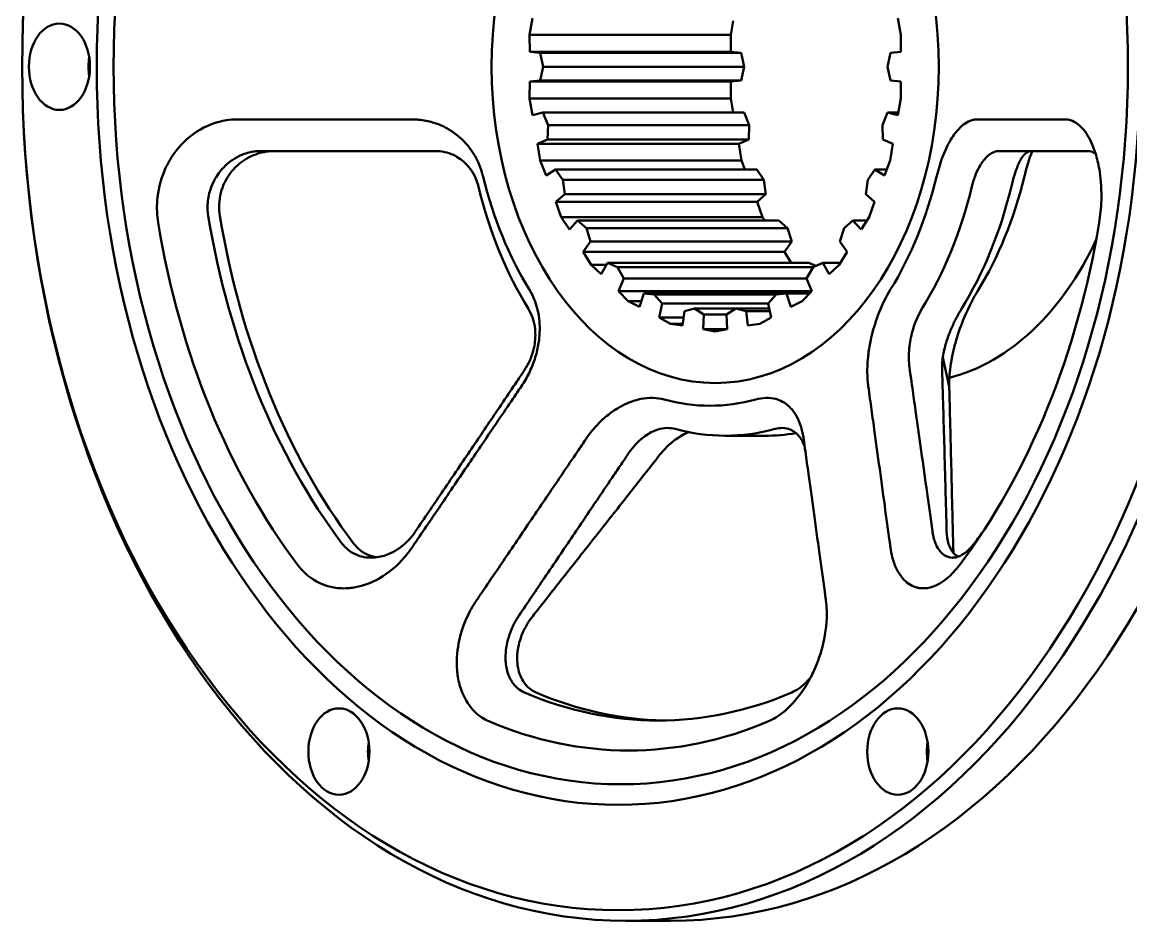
# Model space of a CAD drawing. Header units: millimetres. Extents: x 0 to 840, y 0 to 594.
# Drawn here: x 643 to 748.2, y 217.4 to 302.7 of the extents above; entities that cross this region are included whole.
import ezdxf

# ---------------------------------------------------------------- set-up
doc = ezdxf.new("R2010")
doc.units = ezdxf.units.MM
doc.header["$LTSCALE"] = 2
doc.layers.add('Visible (ANSI)', color=7, linetype='Continuous', lineweight=50)

msp = doc.modelspace()

# ---------------------------------------------------------------- linework, layer by layer
at = {"layer": 'Visible (ANSI)'}
for p, q in [((691.18, 301.471), (691.472, 303.038)), ((726.128, 303.038), (726.419, 301.471)), ((710.517, 302.787), (710.272, 301.471)), ((691.18, 301.471), (710.272, 301.471)), ((691.198, 299.851), (691.18, 301.471)), ((710.272, 301.471), (710.29, 299.851)), ((726.419, 301.471), (726.401, 299.851)), ((691.198, 299.851), (710.29, 299.851)), ((692.18, 299.767), (691.198, 299.851)), ((710.29, 299.851), (711.272, 299.767)), ((726.401, 299.851), (725.42, 299.767)), ((692.18, 299.767), (711.272, 299.767)), ((692.462, 298.446), (692.18, 299.767)), ((711.272, 299.767), (711.554, 298.446)), ((725.42, 299.767), (725.137, 298.446)), ((692.18, 297.124), (692.462, 298.446)), ((692.462, 298.446), (711.554, 298.446)), ((711.554, 298.446), (711.272, 297.124)), ((725.137, 298.446), (725.42, 297.124)), ((691.18, 295.42), (691.198, 297.04)), ((691.198, 297.04), (692.18, 297.124)), ((691.198, 297.04), (710.29, 297.04)), ((692.18, 297.124), (711.272, 297.124)), ((710.29, 297.04), (710.272, 295.42)), ((711.272, 297.124), (710.29, 297.04)), ((725.42, 297.124), (726.401, 297.04)), ((726.401, 297.04), (726.419, 295.42)), ((691.18, 295.42), (710.272, 295.42)), ((691.472, 293.853), (691.18, 295.42)), ((710.272, 295.42), (710.517, 294.104)), ((726.419, 295.42), (726.128, 293.853)), ((692.439, 294.104), (691.472, 293.853)), ((692.439, 294.104), (711.531, 294.104)), ((692.937, 292.916), (692.439, 294.104)), ((711.531, 294.104), (712.029, 292.916)), ((725.16, 294.104), (724.662, 292.916)), ((725.16, 294.104), (726.174, 294.104)), ((726.128, 293.853), (725.16, 294.104)), ((692.886, 291.538), (692.937, 292.916)), ((692.937, 292.916), (712.029, 292.916)), ((712.029, 292.916), (711.978, 291.538)), ((724.662, 292.916), (724.713, 291.538)), ((691.948, 291.124), (692.886, 291.538)), ((692.886, 291.538), (711.978, 291.538)), ((711.978, 291.538), (711.039, 291.124)), ((724.713, 291.538), (725.652, 291.124)), ((665.646, 290.446), (681.368, 290.446)), ((681.368, 290.446), (682.235, 290.446)), ((691.948, 291.124), (711.039, 291.124)), ((692.204, 289.545), (691.948, 291.124)), ((711.039, 291.124), (711.296, 289.545)), ((725.652, 291.124), (725.395, 289.545)), ((735.732, 290.446), (736.181, 290.446)), ((736.181, 290.446), (744.131, 290.446)), ((692.204, 289.545), (711.296, 289.545)), ((692.753, 288.122), (692.204, 289.545)), ((711.296, 289.545), (711.624, 288.693)), ((725.395, 289.545), (724.847, 288.122)), ((693.649, 288.693), (692.753, 288.122)), ((693.649, 288.693), (712.741, 288.693)), ((694.334, 287.708), (693.649, 288.693)), ((712.741, 288.693), (713.426, 287.708)), ((723.95, 288.693), (723.266, 287.708)), ((723.95, 288.693), (725.067, 288.693)), ((724.847, 288.122), (723.95, 288.693)), ((694.334, 287.708), (713.426, 287.708)), ((694.518, 286.353), (694.334, 287.708)), ((713.426, 287.708), (713.61, 286.353)), ((723.266, 287.708), (723.082, 286.353)), ((693.676, 285.633), (694.518, 286.353)), ((694.518, 286.353), (713.61, 286.353)), ((713.61, 286.353), (712.768, 285.633)), ((723.082, 286.353), (723.923, 285.633)), ((693.676, 285.633), (712.768, 285.633)), ((694.193, 284.187), (693.676, 285.633)), ((712.768, 285.633), (713.284, 284.187)), ((723.923, 285.633), (723.407, 284.187)), ((694.193, 284.187), (713.284, 284.187)), ((694.966, 282.991), (694.193, 284.187)), ((713.284, 284.187), (713.503, 283.849)), ((723.407, 284.187), (722.634, 282.991)), ((695.74, 283.849), (694.966, 282.991)), ((695.74, 283.849), (714.832, 283.849)), ((696.571, 283.125), (695.74, 283.849)), ((696.571, 283.125), (715.663, 283.125)), ((696.979, 281.87), (696.571, 283.125)), ((714.832, 283.849), (715.663, 283.125)), ((715.663, 283.125), (716.071, 281.87)), ((721.028, 283.125), (720.62, 281.87)), ((721.86, 283.849), (721.028, 283.125)), ((721.86, 283.849), (723.188, 283.849)), ((722.634, 282.991), (721.86, 283.849)), ((696.284, 280.887), (696.979, 281.87)), ((696.284, 280.887), (715.376, 280.887)), ((697.03, 279.657), (696.284, 280.887)), ((696.979, 281.87), (716.071, 281.87)), ((716.071, 281.87), (715.376, 280.887)), ((715.376, 280.887), (716.003, 279.853)), ((721.316, 280.887), (720.57, 279.657)), ((720.62, 281.87), (721.316, 280.887)), ((698.59, 279.853), (697.983, 278.758)), ((698.59, 279.853), (717.681, 279.853)), ((699.519, 279.431), (698.59, 279.853)), ((717.681, 279.853), (718.346, 279.551)), ((719.01, 279.853), (718.08, 279.431)), ((719.01, 279.853), (720.688, 279.853)), ((719.616, 278.758), (719.01, 279.853)), ((697.03, 279.657), (698.481, 279.657)), ((697.983, 278.758), (697.03, 279.657)), ((699.519, 279.431), (718.08, 279.431)), ((700.128, 278.351), (699.519, 279.431)), ((718.08, 279.431), (717.472, 278.351)), ((720.57, 279.657), (719.616, 278.758)), ((699.619, 277.161), (700.128, 278.351)), ((700.128, 278.351), (717.472, 278.351)), ((717.472, 278.351), (717.981, 277.161)), ((699.619, 277.161), (717.981, 277.161)), ((700.551, 276.22), (699.619, 277.161)), ((702.032, 276.938), (701.629, 275.669)), ((702.032, 276.938), (715.567, 276.938)), ((703.006, 276.843), (702.032, 276.938)), ((703.006, 276.843), (714.593, 276.843)), ((703.78, 276), (703.006, 276.843)), ((714.593, 276.843), (713.819, 276)), ((715.567, 276.938), (714.593, 276.843)), ((715.567, 276.938), (717.759, 276.938)), ((715.971, 275.669), (715.567, 276.938)), ((717.981, 277.161), (717.048, 276.22)), ((700.551, 276.22), (701.804, 276.22)), ((701.629, 275.669), (700.551, 276.22)), ((703.487, 274.673), (703.78, 276)), ((703.78, 276), (713.819, 276)), ((713.819, 276), (714.112, 274.673)), ((717.048, 276.22), (715.971, 275.669)), ((703.487, 274.673), (705.791, 274.673)), ((704.552, 274.074), (703.487, 274.673)), ((705.869, 275.272), (705.692, 273.904)), ((706.831, 275.51), (705.869, 275.272)), ((706.831, 275.51), (710.769, 275.51)), ((707.724, 274.954), (706.831, 275.51)), ((707.665, 273.565), (707.724, 274.954)), ((707.724, 274.954), (709.875, 274.954)), ((710.769, 275.51), (709.875, 274.954)), ((709.875, 274.954), (709.935, 273.565)), ((710.769, 275.51), (713.928, 275.51)), ((711.731, 275.272), (710.769, 275.51)), ((711.731, 275.272), (713.98, 275.272)), ((711.908, 273.904), (711.731, 275.272)), ((714.112, 274.673), (713.047, 274.074)), ((704.552, 274.074), (705.714, 274.074)), ((705.692, 273.904), (704.552, 274.074)), ((707.665, 273.565), (709.935, 273.565)), ((708.8, 273.345), (707.665, 273.565)), ((709.935, 273.565), (708.8, 273.345)), ((713.047, 274.074), (711.908, 273.904)), ((730.396, 270.853), (731.004, 268.11)), ((713.494, 263.446), (709.743, 263.446)), ((704.557, 217.446), (700.314, 217.446))]:
    msp.add_line(p, q, dxfattribs=at)
for centre, major_axis in [((700.314, 298.446), (0, -81)), ((699.607, 298.446), (0, -80)), ((699.607, 298.446), (0, -70)), ((699.831, 298.446), (0, -68.051)), ((708.8, 298.446), (0, 30)), ((646.574, 298.446), (0, -4.1)), ((673.091, 233.494), (0, -4.1)), ((726.124, 233.494), (0, -4.1))]:
    msp.add_ellipse(centre, major_axis=major_axis, ratio=0.7071068, dxfattribs=at)
for centre, major_axis, start_param, end_param in [((704.557, 298.446), (0, 81), 3.1415927, 6.2831853), ((652.231, 298.446), (0, -4.1), 4.4910745, 4.9337034), ((708.292, 298.446), (0, 32.154), 1.9018081, 2.2869821), ((708.292, 298.446), (0, -32.154), 0.8546105, 1.2397846), ((716.521, 298.446), (0, 32.287), 3.9962032, 4.3813773), ((709.743, 298.446), (0, -35), 5.0434007, 5.4285748), ((709.743, 298.446), (0, 35), 3.9962032, 4.3813773), ((713.494, 298.446), (0, -35), 0.8546105, 1.2397846), ((703.379, 298.446), (0, 62), 1.8008915, 2.3878987), ((704.479, 298.446), (0, -62), 4.9424841, 5.5294914), ((700.586, 298.446), (0, -64.846), 4.9424841, 5.5294914), ((700.586, 298.446), (0, 64.846), 3.8952866, 4.4822938), ((727.185, 298.446), (0, -30), 0.1816113, 0.9926306), ((708.292, 298.446), (0, -32.154), 6.0905983, 6.4757724), ((709.743, 298.446), (0, -35), 6.0905983, 6.4757724), ((713.494, 298.446), (0, -35), 0, 0.1201727), ((703.379, 298.446), (0, -62), 0.7536939, 0.783069), ((703.379, 298.446), (0, -62), 5.9896817, 6.5766889), ((704.479, 298.446), (0, -62), 5.9896817, 6.2706402), ((700.586, 298.446), (0, -64.846), 5.9896817, 6.5766889), ((678.748, 233.494), (0, -4.1), 4.4910745, 4.9337034), ((731.781, 233.494), (0, -4.1), 4.4910745, 4.9337034)]:
    msp.add_ellipse(centre, major_axis=major_axis, ratio=0.7071068, start_param=start_param, end_param=end_param, dxfattribs=at)
for points, knots in [([(663.461, 293.444), (663.112, 293.444), (662.765, 293.416), (661.485, 293.222), (660.496, 292.861), (658.902, 291.83), (658.257, 291.242), (657.724, 290.574), (657.585, 290.401), (657.454, 290.223), (657.016, 289.574), (656.731, 289.051), (656.149, 287.639), (655.923, 286.703), (655.796, 285.046), (655.831, 284.328), (655.942, 283.656)], [-0.07316, -0.07316, -0.07316, -0.07316, 0, 0, 0.20784052, 0.20784052, 0.37286189, 0.37286189, 0.37286189, 0.41568105, 0.41568105, 0.52556336, 0.52556336, 0.69167746, 0.69167746, 0.81888378, 0.81888378, 0.81888378, 0.81888378]), ([(664.346, 293.444), (664.2, 293.444), (664.053, 293.444), (663.758, 293.444), (663.61, 293.444), (663.461, 293.444)], [-0.072865524, -0.072865524, -0.072865524, -0.072865524, -0.036432762, -0.036432762, 0, 0, 0, 0]), ([(680.081, 293.441), (679.658, 293.441), (679.23, 293.442), (678.056, 293.442), (677.297, 293.442), (675.27, 293.442), (673.967, 293.443), (672.596, 293.443), (671.224, 293.443), (669.786, 293.443), (667.017, 293.443), (665.712, 293.443), (664.346, 293.444)], [-1.655201, -1.655201, -1.655201, -1.655201, -1.5013859, -1.5013859, -1.241403, -1.241403, -0.8276005, -0.8276005, -0.8276005, -0.4138002, -0.4138002, -0.0728655, -0.0728655, -0.0728655, -0.0728655]), ([(681.36, 293.319), (681.126, 293.364), (680.89, 293.397), (680.463, 293.433), (680.272, 293.441), (680.081, 293.441)], [-0.192124489, -0.192124489, -0.192124489, -0.192124489, -0.1439241, -0.1439241, -0.104785691, -0.104785691, -0.104785691, -0.104785691]), ([(686.79, 287.996), (686.574, 288.886), (686.177, 289.781), (685.228, 291.118), (684.739, 291.62), (684.222, 292.021), (684.058, 292.148), (683.891, 292.265), (683.374, 292.597), (682.995, 292.794), (682.199, 293.115), (681.783, 293.238), (681.36, 293.319)], [-0.71028341, -0.71028341, -0.71028341, -0.71028341, -0.53819966, -0.53819966, -0.40753455, -0.40753455, -0.40753455, -0.3661159, -0.3661159, -0.27933225, -0.27933225, -0.19212449, -0.19212449, -0.19212449, -0.19212449]), ([(733, 293.319), (732.783, 293.238), (732.567, 293.115), (732.148, 292.794), (731.945, 292.597), (731.662, 292.265), (731.57, 292.148), (731.479, 292.021), (731.19, 291.62), (730.904, 291.118), (730.305, 289.781), (730.01, 288.886), (729.794, 287.996)], [-1.22844234, -1.22844234, -1.22844234, -1.22844234, -1.14123458, -1.14123458, -1.05445093, -1.05445093, -1.01303228, -1.01303228, -1.01303228, -0.88236717, -0.88236717, -0.71028341, -0.71028341, -0.71028341, -0.71028341]), ([(733.649, 293.441), (733.542, 293.441), (733.434, 293.431), (733.217, 293.391), (733.108, 293.36), (733, 293.319)], [-1.315781136, -1.315781136, -1.315781136, -1.315781136, -1.272111737, -1.272111737, -1.228442338, -1.228442338, -1.228442338, -1.228442338]), ([(741.552, 293.444), (740.867, 293.443), (740.213, 293.443), (738.823, 293.443), (738.101, 293.443), (737.412, 293.443), (736.724, 293.443), (736.069, 293.442), (735.05, 293.442), (734.668, 293.442), (734.078, 293.442), (733.862, 293.441), (733.649, 293.441)], [-2.7239903, -2.7239903, -2.7239903, -2.7239903, -2.3830556, -2.3830556, -1.9692553, -1.9692553, -1.9692553, -1.5554528, -1.5554528, -1.29547, -1.29547, -1.1416548, -1.1416548, -1.1416548, -1.1416548]), ([(741.996, 293.444), (741.921, 293.444), (741.847, 293.444), (741.699, 293.444), (741.626, 293.444), (741.552, 293.444)], [-2.796855818, -2.796855818, -2.796855818, -2.796855818, -2.760423056, -2.760423056, -2.723990294, -2.723990294, -2.723990294, -2.723990294]), ([(745.231, 283.656), (745.342, 284.328), (745.414, 285.046), (745.465, 286.703), (745.409, 287.639), (745.194, 289.051), (745.077, 289.574), (744.887, 290.223), (744.829, 290.401), (744.767, 290.574), (744.529, 291.242), (744.228, 291.83), (743.465, 292.861), (742.98, 293.222), (742.345, 293.416), (742.171, 293.444), (741.996, 293.444)], [-2.27737672, -2.27737672, -2.27737672, -2.27737672, -2.15017039, -2.15017039, -1.98405629, -1.98405629, -1.87417398, -1.87417398, -1.83135483, -1.83135483, -1.83135483, -1.66633346, -1.66633346, -1.45849294, -1.45849294, -1.38533294, -1.38533294, -1.38533294, -1.38533294]), ([(660.693, 284.305), (660.638, 284.642), (660.615, 285), (660.652, 285.84), (660.741, 286.327), (660.995, 287.103), (661.125, 287.402), (661.333, 287.789), (661.395, 287.898), (661.463, 288.006), (661.723, 288.42), (662.053, 288.821), (662.927, 289.606), (663.506, 289.956), (664.309, 290.247), (664.532, 290.31), (664.761, 290.357)], [-0.81888378, -0.81888378, -0.81888378, -0.81888378, -0.69167746, -0.69167746, -0.52556336, -0.52556336, -0.41568105, -0.41568105, -0.37286189, -0.37286189, -0.37286189, -0.20784052, -0.20784052, 0, 0, 0.07316, 0.07316, 0.07316, 0.07316]), ([(666.991, 290.446), (666.48, 290.446), (665.94, 290.371), (664.838, 290.027), (664.277, 289.741), (663.784, 289.361), (663.633, 289.245), (663.489, 289.12), (663.11, 288.755), (662.879, 288.488), (662.33, 287.693), (662.057, 287.111), (661.709, 285.772), (661.678, 285.005), (661.793, 284.305)], [0.0624272, 0.0624272, 0.0624272, 0.0624272, 0.21598509, 0.21598509, 0.38141584, 0.38141584, 0.38141584, 0.43197017, 0.43197017, 0.52112011, 0.52112011, 0.6685435, 0.6685435, 0.83951919, 0.83951919, 0.83951919, 0.83951919]), ([(664.761, 290.357), (664.91, 290.387), (665.058, 290.409), (665.353, 290.438), (665.5, 290.446), (665.646, 290.446)], [0, 0, 0, 0, 0.036432762, 0.036432762, 0.072865524, 0.072865524, 0.072865524, 0.072865524]), ([(682.235, 290.446), (682.529, 290.446), (682.826, 290.415), (683.404, 290.29), (683.686, 290.196), (684.077, 290.017), (684.204, 289.951), (684.329, 289.876), (684.725, 289.641), (685.109, 289.318), (685.859, 288.395), (686.175, 287.737), (686.337, 287.071)], [0.19212449, 0.19212449, 0.19212449, 0.19212449, 0.27933225, 0.27933225, 0.3661159, 0.3661159, 0.40753455, 0.40753455, 0.40753455, 0.53819966, 0.53819966, 0.71028341, 0.71028341, 0.71028341, 0.71028341]), ([(733.148, 287.071), (733.31, 287.737), (733.555, 288.395), (734.065, 289.318), (734.309, 289.641), (734.549, 289.876), (734.625, 289.951), (734.701, 290.017), (734.931, 290.196), (735.093, 290.29), (735.415, 290.415), (735.577, 290.446), (735.732, 290.446)], [0.71028341, 0.71028341, 0.71028341, 0.71028341, 0.88236717, 0.88236717, 1.01303228, 1.01303228, 1.01303228, 1.05445093, 1.05445093, 1.14123458, 1.14123458, 1.22844234, 1.22844234, 1.22844234, 1.22844234]), ([(738.803, 290.446), (738.723, 290.446), (738.642, 290.432), (738.483, 290.379), (738.405, 290.339), (738.329, 290.285)], [2.87566857, 2.87566857, 2.87566857, 2.87566857, 2.96514261, 2.96514261, 3.05461665, 3.05461665, 3.05461665, 3.05461665]), ([(744.131, 290.446), (744.205, 290.446), (744.279, 290.438), (744.427, 290.409), (744.501, 290.387), (744.575, 290.357)], [2.723990294, 2.723990294, 2.723990294, 2.723990294, 2.760423056, 2.760423056, 2.796855818, 2.796855818, 2.796855818, 2.796855818]), ([(744.575, 290.357), (744.689, 290.31), (744.798, 290.247), (744.899, 290.17), (744.901, 290.169), (744.902, 290.168)], [1.38533294, 1.38533294, 1.38533294, 1.38533294, 1.458492935, 1.458492935, 1.459462184, 1.459462184, 1.459462184, 1.459462184]), ([(738.329, 290.285), (738.319, 290.278), (738.308, 290.27), (738.135, 290.14), (737.981, 289.956), (737.776, 289.626), (737.711, 289.507), (737.59, 289.259), (737.535, 289.132), (737.48, 288.995), (737.38, 288.744), (737.284, 288.462), (737.087, 287.812), (736.988, 287.436), (736.899, 287.071)], [1.82805536, 1.82805536, 1.82805536, 1.82805536, 1.83750387, 1.83750387, 1.98762288, 1.98762288, 2.06268238, 2.06268238, 2.13774188, 2.13774188, 2.13774188, 2.27584805, 2.27584805, 2.44742841, 2.44742841, 2.44742841, 2.44742841]), ([(691.13, 269.386), (691.343, 269.819), (691.527, 270.268), (691.822, 271.171), (691.935, 271.626), (692.049, 272.282), (692.079, 272.499), (692.102, 272.719), (692.172, 273.413), (692.16, 274.139), (691.903, 275.756), (691.579, 276.626), (691.142, 277.336)], [-1.22844234, -1.22844234, -1.22844234, -1.22844234, -1.14123458, -1.14123458, -1.05445093, -1.05445093, -1.01303228, -1.01303228, -1.01303228, -0.88236717, -0.88236717, -0.71028341, -0.71028341, -0.71028341, -0.71028341]), ([(725.442, 277.336), (725.005, 276.626), (724.579, 275.756), (723.973, 274.139), (723.757, 273.413), (723.599, 272.719), (723.549, 272.499), (723.504, 272.282), (723.384, 271.626), (723.32, 271.171), (723.239, 270.268), (723.222, 269.819), (723.229, 269.386)], [-0.71028341, -0.71028341, -0.71028341, -0.71028341, -0.53819966, -0.53819966, -0.40753455, -0.40753455, -0.40753455, -0.3661159, -0.3661159, -0.27933225, -0.27933225, -0.19212449, -0.19212449, -0.19212449, -0.19212449]), ([(731.004, 268.11), (731.003, 268.15), (731.002, 268.189), (730.993, 268.86), (731.045, 269.56), (731.215, 270.656), (731.287, 271.028), (731.456, 271.772), (731.552, 272.138), (731.665, 272.523), (731.874, 273.231), (732.142, 273.987), (732.841, 275.64), (733.296, 276.524), (733.743, 277.249)], [-3.06680146, -3.06680146, -3.06680146, -3.06680146, -3.05735295, -3.05735295, -2.90723394, -2.90723394, -2.83217444, -2.83217444, -2.75711494, -2.75711494, -2.75711494, -2.61900877, -2.61900877, -2.44742841, -2.44742841, -2.44742841, -2.44742841]), ([(691.074, 275.468), (691.401, 274.936), (691.629, 274.263), (691.759, 273.03), (691.73, 272.484), (691.636, 271.977), (691.607, 271.816), (691.571, 271.659), (691.445, 271.189), (691.332, 270.871), (691.055, 270.257), (690.892, 269.961), (690.71, 269.685)], [0.71028341, 0.71028341, 0.71028341, 0.71028341, 0.88236717, 0.88236717, 1.01303228, 1.01303228, 1.01303228, 1.05445093, 1.05445093, 1.14123458, 1.14123458, 1.22844234, 1.22844234, 1.22844234, 1.22844234]), ([(727.257, 269.685), (727.214, 269.961), (727.186, 270.257), (727.165, 270.871), (727.172, 271.189), (727.207, 271.659), (727.222, 271.816), (727.242, 271.977), (727.305, 272.484), (727.416, 273.03), (727.786, 274.263), (728.084, 274.936), (728.411, 275.468)], [0.19212449, 0.19212449, 0.19212449, 0.19212449, 0.27933225, 0.27933225, 0.3661159, 0.3661159, 0.40753455, 0.40753455, 0.40753455, 0.53819966, 0.53819966, 0.71028341, 0.71028341, 0.71028341, 0.71028341]), ([(732.163, 275.468), (731.983, 275.176), (731.79, 274.835), (731.439, 274.143), (731.281, 273.806), (731.138, 273.46), (731.06, 273.272), (730.988, 273.085), (730.844, 272.687), (730.775, 272.478), (730.583, 271.834), (730.477, 271.381), (730.404, 270.909), (730.4, 270.881), (730.396, 270.853)], [2.44742841, 2.44742841, 2.44742841, 2.44742841, 2.61900877, 2.61900877, 2.75711494, 2.75711494, 2.75711494, 2.83217444, 2.83217444, 2.90723394, 2.90723394, 3.05735295, 3.05735295, 3.06680146, 3.06680146, 3.06680146, 3.06680146]), ([(730.396, 270.853), (730.367, 270.649), (730.347, 270.449), (730.325, 270.059), (730.322, 269.869), (730.328, 269.685)], [0, 0, 0, 0, 0.08947404, 0.08947404, 0.17894809, 0.17894809, 0.17894809, 0.17894809]), ([(690.71, 269.685), (690.619, 269.547), (690.529, 269.412), (690.35, 269.144), (690.261, 269.011), (690.172, 268.88)], [1.228442338, 1.228442338, 1.228442338, 1.228442338, 1.272111737, 1.272111737, 1.315781136, 1.315781136, 1.315781136, 1.315781136]), ([(690.409, 268.144), (690.541, 268.34), (690.668, 268.542), (690.91, 268.957), (691.024, 269.169), (691.13, 269.386)], [-1.315781136, -1.315781136, -1.315781136, -1.315781136, -1.272111737, -1.272111737, -1.228442338, -1.228442338, -1.228442338, -1.228442338]), ([(723.229, 269.386), (723.233, 269.147), (723.244, 268.912), (723.278, 268.5), (723.298, 268.319), (723.322, 268.144)], [-0.192124489, -0.192124489, -0.192124489, -0.192124489, -0.1439241, -0.1439241, -0.104785691, -0.104785691, -0.104785691, -0.104785691]), ([(727.376, 268.88), (727.36, 268.997), (727.343, 269.116), (727.303, 269.384), (727.281, 269.533), (727.257, 269.685)], [0.104785691, 0.104785691, 0.104785691, 0.104785691, 0.1439241, 0.1439241, 0.192124489, 0.192124489, 0.192124489, 0.192124489]), ([(730.328, 269.685), (730.35, 268.957), (730.373, 268.21), (730.43, 266.281), (730.465, 265.074), (730.501, 263.81), (730.536, 262.546), (730.573, 261.226), (730.635, 258.982), (730.659, 258.099), (730.698, 256.63), (730.714, 256.06), (730.729, 255.483)], [0.1789481, 0.1789481, 0.1789481, 0.1789481, 0.5326628, 0.5326628, 1.0653255, 1.0653255, 1.0653255, 1.5979911, 1.5979911, 1.9283799, 1.9283799, 2.1306511, 2.1306511, 2.1306511, 2.1306511]), ([(690.172, 268.88), (689.908, 268.489), (689.642, 268.094), (688.911, 267.011), (688.439, 266.312), (687.177, 264.443), (686.365, 263.242), (685.51, 261.979), (684.656, 260.716), (683.759, 259.391), (682.033, 256.842), (681.22, 255.641), (680.368, 254.383)], [1.1416548, 1.1416548, 1.1416548, 1.1416548, 1.29547, 1.29547, 1.5554528, 1.5554528, 1.9692553, 1.9692553, 1.9692553, 2.3830556, 2.3830556, 2.7239903, 2.7239903, 2.7239903, 2.7239903]), ([(729.409, 254.383), (729.234, 255.641), (729.067, 256.842), (728.711, 259.391), (728.526, 260.716), (728.349, 261.979), (728.172, 263.242), (728.003, 264.443), (727.74, 266.312), (727.641, 267.011), (727.488, 268.094), (727.432, 268.489), (727.376, 268.88)], [0.0728655, 0.0728655, 0.0728655, 0.0728655, 0.4138002, 0.4138002, 0.8276005, 0.8276005, 0.8276005, 1.241403, 1.241403, 1.5013859, 1.5013859, 1.655201, 1.655201, 1.655201, 1.655201]), ([(680.584, 253.668), (681.438, 254.924), (682.252, 256.124), (683.982, 258.67), (684.88, 259.994), (685.736, 261.255), (686.592, 262.517), (687.406, 263.716), (688.671, 265.581), (689.145, 266.28), (689.878, 267.361), (690.144, 267.754), (690.409, 268.144)], [-2.7239903, -2.7239903, -2.7239903, -2.7239903, -2.3830556, -2.3830556, -1.9692553, -1.9692553, -1.9692553, -1.5554528, -1.5554528, -1.29547, -1.29547, -1.1416548, -1.1416548, -1.1416548, -1.1416548]), ([(723.322, 268.144), (723.376, 267.754), (723.43, 267.361), (723.579, 266.28), (723.676, 265.581), (723.933, 263.716), (724.098, 262.517), (724.272, 261.255), (724.445, 259.994), (724.627, 258.67), (724.977, 256.124), (725.142, 254.924), (725.314, 253.668)], [-1.655201, -1.655201, -1.655201, -1.655201, -1.5013859, -1.5013859, -1.241403, -1.241403, -0.8276005, -0.8276005, -0.8276005, -0.4138002, -0.4138002, -0.0728655, -0.0728655, -0.0728655, -0.0728655]), ([(731.032, 267.022), (731.027, 267.206), (731.022, 267.388), (731.013, 267.751), (731.009, 267.931), (731.004, 268.11)], [-0.17894809, -0.17894809, -0.17894809, -0.17894809, -0.08947404, -0.08947404, 0, 0, 0, 0]), ([(703.94, 266.886), (703.287, 267.066), (702.515, 267.091), (701.135, 266.811), (700.532, 266.587), (699.971, 266.294), (699.793, 266.201), (699.619, 266.102), (699.098, 265.778), (698.744, 265.52), (698.056, 264.937), (697.722, 264.611), (697.409, 264.259)], [-0.71028341, -0.71028341, -0.71028341, -0.71028341, -0.53819966, -0.53819966, -0.40753455, -0.40753455, -0.40753455, -0.3661159, -0.3661159, -0.27933225, -0.27933225, -0.19212449, -0.19212449, -0.19212449, -0.19212449]), ([(716.95, 264.259), (716.843, 264.611), (716.71, 264.937), (716.399, 265.52), (716.221, 265.778), (715.935, 266.102), (715.836, 266.201), (715.73, 266.294), (715.397, 266.587), (714.998, 266.811), (713.967, 267.091), (713.297, 267.066), (712.644, 266.886)], [-1.22844234, -1.22844234, -1.22844234, -1.22844234, -1.14123458, -1.14123458, -1.05445093, -1.05445093, -1.01303228, -1.01303228, -1.01303228, -0.88236717, -0.88236717, -0.71028341, -0.71028341, -0.71028341, -0.71028341]), ([(731.383, 252.83), (731.369, 253.406), (731.355, 253.976), (731.319, 255.444), (731.298, 256.327), (731.243, 258.569), (731.211, 259.888), (731.179, 261.151), (731.148, 262.414), (731.118, 263.621), (731.069, 265.547), (731.05, 266.294), (731.032, 267.022)], [-2.1306511, -2.1306511, -2.1306511, -2.1306511, -1.9283799, -1.9283799, -1.5979911, -1.5979911, -1.0653255, -1.0653255, -1.0653255, -0.5326628, -0.5326628, -0.1789481, -0.1789481, -0.1789481, -0.1789481]), ([(697.409, 264.259), (697.236, 264.065), (697.069, 263.864), (696.781, 263.488), (696.657, 263.315), (696.538, 263.14)], [-0.192124489, -0.192124489, -0.192124489, -0.192124489, -0.1439241, -0.1439241, -0.104785691, -0.104785691, -0.104785691, -0.104785691]), ([(700.508, 261.685), (700.69, 261.961), (700.891, 262.226), (701.321, 262.715), (701.549, 262.94), (701.895, 263.23), (702.011, 263.321), (702.132, 263.407), (702.513, 263.679), (702.938, 263.902), (703.938, 264.213), (704.517, 264.228), (705.006, 264.093)], [0.19212449, 0.19212449, 0.19212449, 0.19212449, 0.27933225, 0.27933225, 0.3661159, 0.3661159, 0.40753455, 0.40753455, 0.40753455, 0.53819966, 0.53819966, 0.71028341, 0.71028341, 0.71028341, 0.71028341]), ([(714.479, 264.093), (714.969, 264.228), (715.477, 264.213), (716.237, 263.902), (716.522, 263.679), (716.747, 263.407), (716.818, 263.321), (716.883, 263.23), (717.068, 262.94), (717.176, 262.715), (717.276, 262.434), (717.289, 262.397), (717.301, 262.359)], [0.71028341, 0.71028341, 0.71028341, 0.71028341, 0.88236717, 0.88236717, 1.01303228, 1.01303228, 1.01303228, 1.05445093, 1.05445093, 1.14123458, 1.14123458, 1.15434592, 1.15434592, 1.15434592, 1.15434592]), ([(717.193, 263.14), (717.166, 263.335), (717.132, 263.527), (717.051, 263.902), (717.004, 264.084), (716.95, 264.259)], [-1.315781136, -1.315781136, -1.315781136, -1.315781136, -1.272111737, -1.272111737, -1.228442338, -1.228442338, -1.228442338, -1.228442338]), ([(696.538, 263.14), (696.27, 262.745), (696, 262.347), (695.261, 261.258), (694.785, 260.556), (693.513, 258.683), (692.697, 257.48), (691.84, 256.218), (690.983, 254.955), (690.085, 253.633), (688.364, 251.099), (687.555, 249.909), (686.711, 248.665)], [-2.8043705, -2.8043705, -2.8043705, -2.8043705, -2.6307474, -2.6307474, -2.3387514, -2.3387514, -1.8731272, -1.8731272, -1.8731272, -1.4075056, -1.4075056, -1.0245964, -1.0245964, -1.0245964, -1.0245964]), ([(706.272, 263.792), (706.111, 263.723), (705.946, 263.644), (705.389, 263.345), (704.988, 263.075), (704.583, 262.734), (704.559, 262.714), (704.536, 262.693)], [2.84235635, 2.84235635, 2.84235635, 2.84235635, 2.90723394, 2.90723394, 3.05735295, 3.05735295, 3.06680146, 3.06680146, 3.06680146, 3.06680146]), ([(719.188, 248.665), (719.017, 249.909), (718.853, 251.099), (718.505, 253.633), (718.323, 254.955), (718.149, 256.218), (717.975, 257.48), (717.809, 258.683), (717.55, 260.556), (717.453, 261.258), (717.303, 262.347), (717.247, 262.745), (717.193, 263.14)], [-3.0447124, -3.0447124, -3.0447124, -3.0447124, -2.6618032, -2.6618032, -2.1961816, -2.1961816, -2.1961816, -1.7305574, -1.7305574, -1.4385614, -1.4385614, -1.2649383, -1.2649383, -1.2649383, -1.2649383]), ([(704.536, 262.693), (704.361, 262.542), (704.195, 262.382), (703.876, 262.046), (703.724, 261.869), (703.579, 261.685)], [1.3040197, 1.3040197, 1.3040197, 1.3040197, 1.38536213, 1.38536213, 1.46670457, 1.46670457, 1.46670457, 1.46670457]), ([(703.579, 261.685), (703.016, 260.969), (702.436, 260.232), (700.933, 258.321), (699.986, 257.119), (698.991, 255.856), (697.996, 254.594), (696.953, 253.271), (695.175, 251.018), (694.475, 250.13), (693.304, 248.648), (692.847, 248.069), (692.384, 247.483)], [1.4667046, 1.4667046, 1.4667046, 1.4667046, 1.7828596, 1.7828596, 2.2616995, 2.2616995, 2.2616995, 2.7405419, 2.7405419, 3.0368439, 3.0368439, 3.2193793, 3.2193793, 3.2193793, 3.2193793]), ([(699.97, 260.88), (700.049, 260.997), (700.129, 261.116), (700.308, 261.384), (700.408, 261.533), (700.508, 261.685)], [0.104785691, 0.104785691, 0.104785691, 0.104785691, 0.1439241, 0.1439241, 0.192124489, 0.192124489, 0.192124489, 0.192124489]), ([(690.166, 246.383), (691.009, 247.628), (691.816, 248.819), (693.534, 251.357), (694.43, 252.68), (695.285, 253.944), (696.14, 255.209), (696.954, 256.414), (698.222, 258.29), (698.697, 258.993), (699.434, 260.085), (699.703, 260.484), (699.97, 260.88)], [1.0245964, 1.0245964, 1.0245964, 1.0245964, 1.4075056, 1.4075056, 1.8731272, 1.8731272, 1.8731272, 2.3387514, 2.3387514, 2.6307474, 2.6307474, 2.8043705, 2.8043705, 2.8043705, 2.8043705]), ([(730.729, 255.483), (730.734, 255.28), (730.739, 255.08), (730.746, 254.722), (730.75, 254.556), (730.754, 254.383)], [-0.07668751, -0.07668751, -0.07668751, -0.07668751, 0, 0, 0.0624272, 0.0624272, 0.0624272, 0.0624272]), ([(679.761, 253.614), (679.59, 253.427), (679.411, 253.256), (678.726, 252.674), (678.142, 252.335), (677.098, 251.969), (676.636, 251.89), (676.21, 251.884), (676.099, 251.882), (675.99, 251.885), (675.614, 251.911), (675.342, 251.96), (674.69, 252.159), (674.325, 252.35), (673.768, 252.782), (673.555, 253.001), (673.377, 253.237)], [1.38533294, 1.38533294, 1.38533294, 1.38533294, 1.45849294, 1.45849294, 1.66633346, 1.66633346, 1.83135483, 1.83135483, 1.83135483, 1.87417398, 1.87417398, 1.98405629, 1.98405629, 2.15017039, 2.15017039, 2.27737672, 2.27737672, 2.27737672, 2.27737672]), ([(680.368, 254.383), (680.277, 254.249), (680.181, 254.117), (679.979, 253.861), (679.873, 253.736), (679.761, 253.614)], [2.723990294, 2.723990294, 2.723990294, 2.723990294, 2.760423056, 2.760423056, 2.796855818, 2.796855818, 2.796855818, 2.796855818]), ([(680.032, 252.854), (680.125, 252.991), (680.217, 253.127), (680.402, 253.398), (680.493, 253.533), (680.584, 253.668)], [-2.796855818, -2.796855818, -2.796855818, -2.796855818, -2.760423056, -2.760423056, -2.723990294, -2.723990294, -2.723990294, -2.723990294]), ([(725.314, 253.668), (725.332, 253.533), (725.351, 253.398), (725.388, 253.127), (725.407, 252.991), (725.425, 252.854)], [-0.072865524, -0.072865524, -0.072865524, -0.072865524, -0.036432762, -0.036432762, 0, 0, 0, 0]), ([(729.575, 253.614), (729.539, 253.736), (729.506, 253.861), (729.451, 254.117), (729.427, 254.249), (729.409, 254.383)], [0, 0, 0, 0, 0.036432762, 0.036432762, 0.072865524, 0.072865524, 0.072865524, 0.072865524]), ([(733.38, 253.237), (733.202, 253.001), (733.009, 252.782), (732.546, 252.35), (732.271, 252.159), (731.821, 251.96), (731.644, 251.911), (731.409, 251.885), (731.342, 251.882), (731.276, 251.884), (731.02, 251.89), (730.762, 251.969), (730.227, 252.335), (729.962, 252.674), (729.697, 253.256), (729.632, 253.427), (729.575, 253.614)], [-0.81888378, -0.81888378, -0.81888378, -0.81888378, -0.69167746, -0.69167746, -0.52556336, -0.52556336, -0.41568105, -0.41568105, -0.37286189, -0.37286189, -0.37286189, -0.20784052, -0.20784052, 0, 0, 0.07316, 0.07316, 0.07316, 0.07316]), ([(730.754, 254.383), (730.765, 253.958), (730.824, 253.542), (731.068, 252.787), (731.262, 252.457), (731.51, 252.232), (731.586, 252.164), (731.666, 252.105), (731.792, 252.032), (731.835, 252.01), (731.88, 251.99)], [0.0624272, 0.0624272, 0.0624272, 0.0624272, 0.21598509, 0.21598509, 0.38141584, 0.38141584, 0.38141584, 0.43197017, 0.43197017, 0.4570091, 0.4570091, 0.4570091, 0.4570091]), ([(669.207, 251.162), (669.563, 250.69), (669.995, 250.266), (671.118, 249.484), (671.846, 249.188), (673.094, 248.971), (673.598, 248.955), (674.277, 249.016), (674.47, 249.042), (674.664, 249.078), (675.413, 249.217), (676.182, 249.502), (677.818, 250.431), (678.66, 251.152), (679.58, 252.228), (679.814, 252.533), (680.032, 252.854)], [-2.27737672, -2.27737672, -2.27737672, -2.27737672, -2.15017039, -2.15017039, -1.98405629, -1.98405629, -1.87417398, -1.87417398, -1.83135483, -1.83135483, -1.83135483, -1.66633346, -1.66633346, -1.45849294, -1.45849294, -1.38533294, -1.38533294, -1.38533294, -1.38533294]), ([(674.477, 253.237), (674.847, 252.746), (675.353, 252.352), (676.174, 252.028), (676.434, 251.961), (676.699, 251.922)], [0.83951919, 0.83951919, 0.83951919, 0.83951919, 1.01049488, 1.01049488, 1.0846581, 1.0846581, 1.0846581, 1.0846581]), ([(725.425, 252.854), (725.47, 252.533), (725.529, 252.228), (725.805, 251.152), (726.143, 250.431), (726.947, 249.502), (727.372, 249.217), (727.827, 249.078), (727.944, 249.042), (728.064, 249.016), (728.494, 248.955), (728.831, 248.971), (729.711, 249.188), (730.271, 249.484), (731.215, 250.266), (731.61, 250.69), (731.965, 251.162)], [-0.07316, -0.07316, -0.07316, -0.07316, 0, 0, 0.20784052, 0.20784052, 0.37286189, 0.37286189, 0.37286189, 0.41568105, 0.41568105, 0.52556336, 0.52556336, 0.69167746, 0.69167746, 0.81888378, 0.81888378, 0.81888378, 0.81888378]), ([(686.711, 248.665), (686.619, 248.531), (686.528, 248.396), (686.344, 248.125), (686.251, 247.989), (686.158, 247.852)], [-1.024596426, -1.024596426, -1.024596426, -1.024596426, -0.983240222, -0.983240222, -0.941884018, -0.941884018, -0.941884018, -0.941884018]), ([(719.299, 247.852), (719.28, 247.989), (719.262, 248.125), (719.225, 248.396), (719.206, 248.531), (719.188, 248.665)], [-3.127424771, -3.127424771, -3.127424771, -3.127424771, -3.086068567, -3.086068567, -3.044712363, -3.044712363, -3.044712363, -3.044712363]), ([(686.158, 247.852), (685.94, 247.531), (685.739, 247.199), (685.057, 245.928), (684.659, 244.846), (684.284, 242.887), (684.236, 242.013), (684.305, 241.207), (684.323, 240.998), (684.348, 240.793), (684.463, 240.084), (684.599, 239.576), (685.081, 238.382), (685.5, 237.741), (686.406, 236.866), (686.854, 236.572), (687.321, 236.373)], [-0.07316, -0.07316, -0.07316, -0.07316, 0, 0, 0.20784052, 0.20784052, 0.37286189, 0.37286189, 0.37286189, 0.41568105, 0.41568105, 0.52556336, 0.52556336, 0.69167746, 0.69167746, 0.81888378, 0.81888378, 0.81888378, 0.81888378]), ([(692.384, 247.483), (692.224, 247.28), (692.065, 247.08), (691.78, 246.722), (691.648, 246.556), (691.511, 246.383)], [-0.07668751, -0.07668751, -0.07668751, -0.07668751, 0, 0, 0.0624272, 0.0624272, 0.0624272, 0.0624272]), ([(713.852, 236.373), (714.319, 236.572), (714.804, 236.866), (715.889, 237.741), (716.476, 238.382), (717.325, 239.576), (717.629, 240.084), (717.993, 240.793), (718.092, 240.998), (718.186, 241.207), (718.549, 242.013), (718.845, 242.887), (719.303, 244.846), (719.408, 245.928), (719.37, 247.199), (719.343, 247.531), (719.299, 247.852)], [-2.27737672, -2.27737672, -2.27737672, -2.27737672, -2.15017039, -2.15017039, -1.98405629, -1.98405629, -1.87417398, -1.87417398, -1.83135483, -1.83135483, -1.83135483, -1.66633346, -1.66633346, -1.45849294, -1.45849294, -1.38533294, -1.38533294, -1.38533294, -1.38533294]), ([(689.668, 245.525), (689.743, 245.677), (689.822, 245.824), (689.988, 246.11), (690.075, 246.249), (690.166, 246.383)], [0.941884018, 0.941884018, 0.941884018, 0.941884018, 0.983240222, 0.983240222, 1.024596426, 1.024596426, 1.024596426, 1.024596426]), ([(691.511, 246.383), (691.174, 245.958), (690.864, 245.468), (690.351, 244.369), (690.159, 243.752), (690.068, 243.147), (690.04, 242.963), (690.022, 242.779), (689.996, 242.28), (690.007, 241.954), (690.129, 241.105), (690.301, 240.596), (690.874, 239.679), (691.309, 239.305), (691.795, 239.097)], [0.0624272, 0.0624272, 0.0624272, 0.0624272, 0.21598509, 0.21598509, 0.38141584, 0.38141584, 0.38141584, 0.43197017, 0.43197017, 0.52112011, 0.52112011, 0.6685435, 0.6685435, 0.83951919, 0.83951919, 0.83951919, 0.83951919]), ([(690.695, 239.097), (690.461, 239.197), (690.235, 239.336), (689.763, 239.744), (689.532, 240.041), (689.235, 240.617), (689.14, 240.867), (689.042, 241.229), (689.017, 241.334), (688.996, 241.444), (688.915, 241.865), (688.885, 242.345), (688.969, 243.495), (689.124, 244.185), (689.452, 245.057), (689.553, 245.292), (689.668, 245.525)], [-0.81888378, -0.81888378, -0.81888378, -0.81888378, -0.69167746, -0.69167746, -0.52556336, -0.52556336, -0.41568105, -0.41568105, -0.37286189, -0.37286189, -0.37286189, -0.20784052, -0.20784052, 0, 0, 0.07316, 0.07316, 0.07316, 0.07316]), ([(717.871, 240.556), (717.825, 240.499), (717.778, 240.443), (717.43, 240.041), (717.108, 239.744), (716.541, 239.336), (716.296, 239.197), (716.062, 239.097)], [1.95766088, 1.95766088, 1.95766088, 1.95766088, 1.98405629, 1.98405629, 2.15017039, 2.15017039, 2.27737672, 2.27737672, 2.27737672, 2.27737672])]:
    msp.add_open_spline(points, degree=3, knots=knots, dxfattribs=at)
for points in [[(738.112, 287.952), (738.325, 288.827), (738.589, 289.702), (738.874, 290.446)], [(731.409, 252.333), (731.396, 252.493), (731.387, 252.659), (731.383, 252.83)]]:
    msp.add_open_spline(points, degree=3, dxfattribs=at)

doc.saveas('drawing.dxf')
